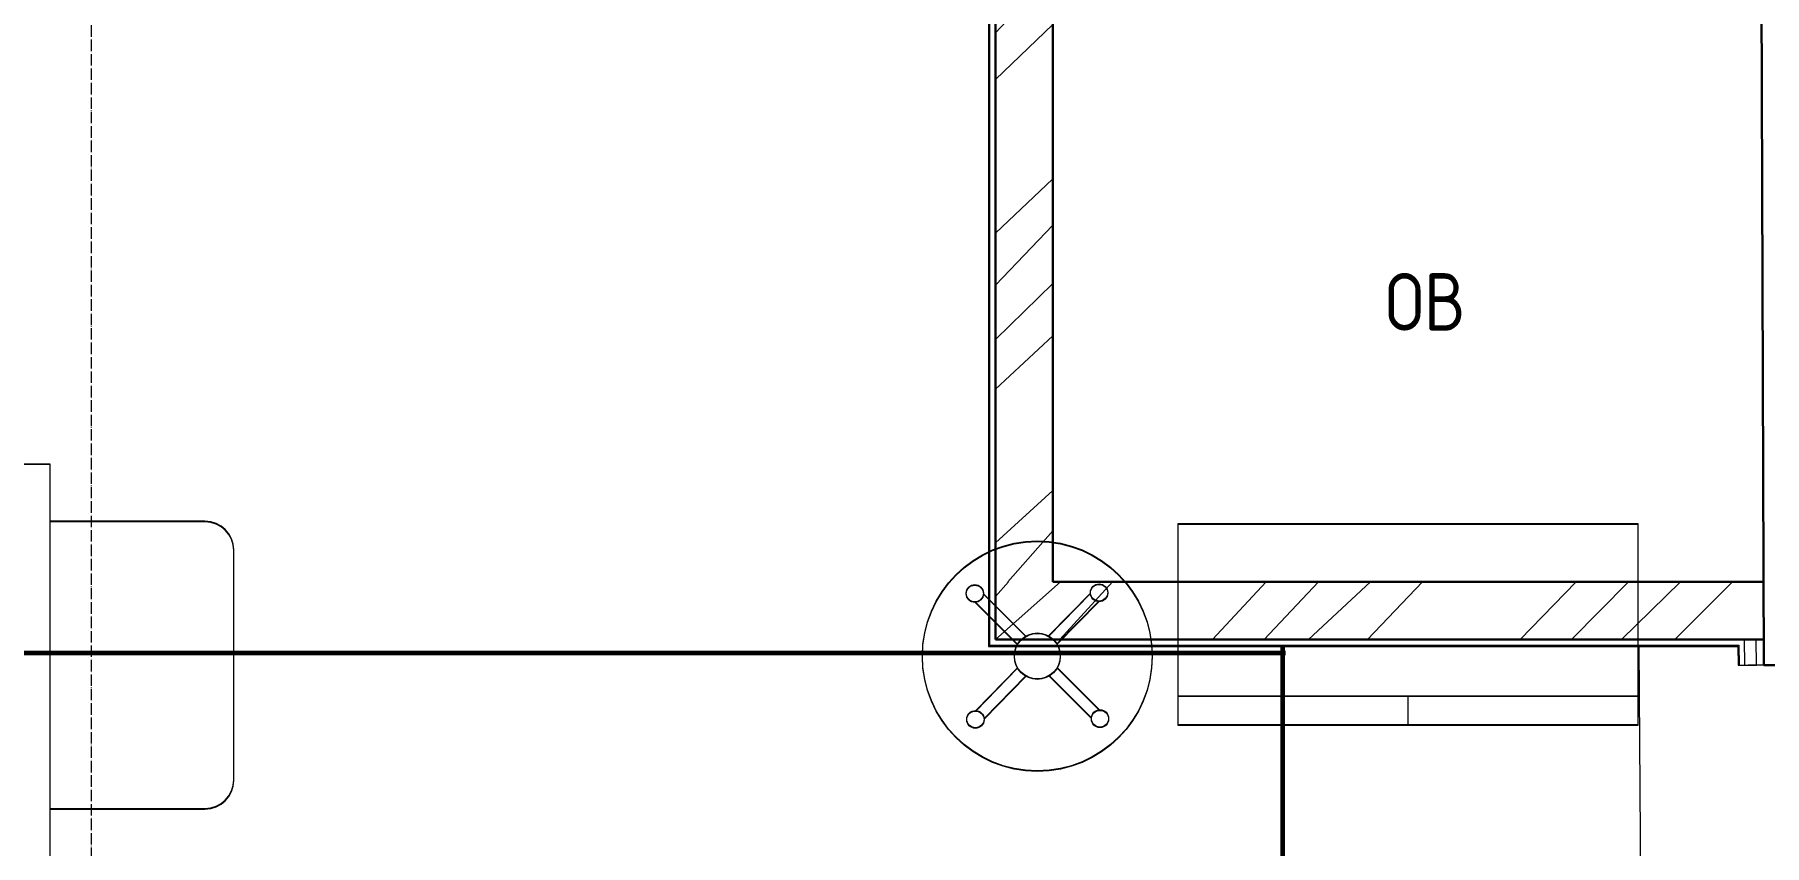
# Model space of a CAD drawing. Header units: millimetres. Extents: x -32 to 417638015, y -35 to 175284279.
# Drawn here: x 416310506 to 416313516, y 175238566 to 175239977 of the extents above; entities that cross this region are included whole.
import ezdxf

# ---------------------------------------------------------------- set-up
doc = ezdxf.new("R2010")
doc.units = ezdxf.units.MM
doc.linetypes.add('ADSK_Линия сетки', pattern=[25, 20, -2.5, 0, -2.5])
for name, color, linetype, lineweight in [('_ЭМ_В полу', 26, 'Кабель в трубе', 60), ('_ЭМ_гофра', 5, 'Continuous', 60), ('_ЭМ_ТХобщее_слой', 7, 'Continuous', 30), ('Аннотация', 7, 'Continuous', 18), ('Оси', 253, 'Continuous', 9), ('Перекрытие', 7, 'Continuous', 18), ('Стены внутренние', 7, 'Continuous', 18), ('Стены несущие', 7, 'Continuous', 30), ('Стены отделка', 7, 'Continuous', 30), ('Стены штриховка', 7, 'Continuous', 9), ('ТХ', 5, 'Continuous', 0), ('ШТРИХОВКА', 252, 'Continuous', 15)]:
    doc.layers.add(name, color=color, linetype=linetype, lineweight=lineweight)
doc.layers.add('ЭОМ_Лотки рабочие', color=5, linetype='Continuous')
doc.styles.add('GOST Common_5', font='GOST_Common.ttf', dxfattribs={"width": 0.9, "height": 200})
doc.linetypes.add('Кабель в трубе', pattern='A,8,[133,ltypeshp.shx,S=1,R=0,X=10,Y=1.3],-3,[130,ltypeshp.shx,S=1.5,R=-45,X=-1.5,Y=0],8', length=19)
pattern_1 = [(45, (-31496.66335460375, 188.9018102923583), (-269.4076836320746, 269.4076836320746), []), (45, (-31406.86075460375, 188.9018102923583), (-269.4076836320746, 269.4076836320746), []), (45, (-31317.05815460374, 188.9018102923583), (-269.4076836320746, 269.4076836320746), []), (45, (-31227.25535460375, 188.9018102923583), (-269.4076836320746, 269.4076836320746), [])]

# ---------------------------------------------------------------- blocks, each defined once
blk = doc.blocks.new('ТХ 1 этаж.')
at = {"layer": 'ТХ', "color": 252, "true_color": 0x939598}
for p, q in [((54815.39285051846, 5938.144925888628), (54889.05182513624, 5864.48595127085)), ((55001.7113314743, 5939.269716340932), (54928.8891771296, 5864.742346252315)), ((54874.90968951251, 5850.343815647124), (54801.2507148947, 5924.002790264902)), ((54943.17409748634, 5850.744451753446), (55015.99625183106, 5925.271821842063)), ((54802.11383963935, 5734.854532969883), (54874.89684054052, 5809.342749614967)), ((54889.18176089728, 5795.344855116098), (54816.39875999608, 5720.856638471014)), ((54929.61030055338, 5795.643204606255), (55003.26927517119, 5721.984229988419)), ((55017.41141079494, 5736.126365612145), (54943.75243617711, 5809.785340229981)), ((55954.1961035892, 5760.022449587472), (55154.1961035892, 5760.022449587472)), ((55554.1961035892, 5760.022449587472), (55554.1961035892, 5710.022449587472))]:
    blk.add_line(p, q, dxfattribs=at)
for points in [[(52390.67886979587, 6164.316413370369), (53190.67886979587, 6164.316413370369), (53190.67886979587, 4264.316413370369), (52390.67886979587, 4264.316413370369)], [(55154.1961035892, 6060.022449587472), (55954.1961035892, 6060.022449587472), (55954.1961035892, 5710.022449587472), (55154.1961035892, 5710.022449587472)]]:
    blk.add_lwpolyline(points, close=True, dxfattribs=at)
for points in [[(53460.67886979587, 6064.316413370369), (53190.67886979587, 6064.316413370369), (53190.67886979587, 5564.316413370369), (53460.67886979587, 5564.316413370369)], [(53510.67886979587, 5614.316413370369), (53510.67886979587, 6014.316413370369)]]:
    blk.add_lwpolyline(points, dxfattribs=at)
for centre, radius in [((54909.19374748576, 5829.927262579498), 200), ((54800.41608855614, 5938.979552227189), 15), ((55016.67885256303, 5940.256282334216), 15), ((54909.19374748576, 5829.927262579498), 40), ((54801.43123890739, 5719.87007247773), 15), ((55018.2460371335, 5721.149603649857), 15)]:
    blk.add_circle(centre, radius, dxfattribs=at)
for centre, start, end in [((53460.67886979587, 6014.316413370369), 0, 90), ((53460.67886979587, 5614.316413370369), 270, 0)]:
    blk.add_arc(centre, 50, start, end, dxfattribs=at)
blk = doc.blocks.new('1 этаж')
at = {"layer": 'Стены внутренние', "lineweight": 9}
h = blk.add_hatch(dxfattribs=at)
h.set_pattern_fill('ANSI34', color=8, scale=20)
h.set_pattern_definition(pattern_1)
h.paths.add_polyline_path([(48031.53728897389, 7513.901810291758), (48079.70057343831, 7513.901810291758), (48079.70057343843, 9835.330615397364), (47978.65016969613, 9834.280211655085), (47977.7005734384, 9833.3306153974), (47977.7005734384, 9823.330615397379), (47979.70057343837, 9823.330615397379), (47979.70057343837, 7513.901810291758), (48023.16830452092, 7513.901810291758)])
h = blk.add_hatch(dxfattribs=at)
h.set_pattern_fill('ANSI34', color=8, scale=20)
h.set_pattern_definition(pattern_1)
h.paths.add_polyline_path([(49316.58161290619, 7413.901810291773), (49316.27701221991, 7513.90181029182), (47979.70057343837, 7513.901810291758), (47979.70057343837, 7413.901810291809), (49238.22442931443, 7413.901810291809)])
at = {"layer": 'Оси', "color": 8, "linetype": 'ADSK_Линия сетки'}
blk.add_line((46406.76592647669, -4162.595295516364), (46406.76592647677, 44411.90026894389), dxfattribs=at)
at = {"layer": 'Перекрытие', "color": 8}
for p, q in [((49099.34577673255, 7401.901810291791), (49105.88000612817, 6540.956808218185)), ((49316.71792668369, 7369.131561497616), (49289.58385589498, 7368.925624715888))]:
    blk.add_line(p, q, dxfattribs=at)
at = {"layer": 'Стены несущие', "color": 8}
for p, q in [((47979.70057343843, 9823.330615397357), (47979.70057343831, 7413.901810291773)), ((49311.60313154926, 9048.330615397343), (49316.71792668369, 7369.150178515829)), ((48079.70057343828, 7513.901810291751), (48079.70057343837, 8680.912750964762)), ((49316.27701221989, 7513.90181029182), (48079.70057343828, 7513.901810291751)), ((47979.70057343831, 7413.901810291773), (49316.58161290619, 7413.901810291773)), ((49316.71792668369, 7369.150178515829), (49646.71639579831, 7370.155356117401))]:
    blk.add_line(p, q, dxfattribs=at)
at = {"layer": 'Стены отделка', "color": 8, "lineweight": 9}
for p, q in [((47967.70057343834, 8623.912750964799), (47967.70057343831, 7401.901810291776)), ((47979.70057343831, 7413.901810291773), (47979.70057343834, 8630.91275096474)), ((49284.10634111127, 7369.050843402369), (49283.64557759644, 7413.901810291773)), ((49304.10677061341, 7369.11176484785), (49303.64663295753, 7413.901810291773)), ((47967.70057343831, 7401.901810291776), (49271.76822293006, 7401.901810291776)), ((49271.76822293006, 7401.901810291776), (49272.10608340998, 7369.014290534997)), ((49272.10608340998, 7369.014290534997), (49304.10677061341, 7369.11176484785))]:
    blk.add_line(p, q, dxfattribs=at)
at = {"layer": 'Стены штриховка', "color": 8}
for p, q in [((47969.70057343831, 8623.912750964799), (47969.70057343831, 7403.901810291809)), ((47969.70057343831, 7403.901810291809), (49273.74778204114, 7403.90181029174)), ((49273.74778204114, 7403.90181029174), (49274.10612636019, 7369.020382679559))]:
    blk.add_line(p, q, dxfattribs=at)
at = {"layer": 'ЭОМ_Лотки рабочие'}
blk.add_blockref('ТХ 1 этаж.', (-6856.491728035588, 1554.379405807718), dxfattribs=at)
at = {"layer": 'Аннотация', "color": 8, "style": 'GOST Common_5', "width": 0.9}
blk.add_text('ОВ', height=100, dxfattribs=at).set_placement((48658.20462000815, 7951.365244282297))
blk = doc.blocks.new('_ЭМ_ТХ2_1этаж')
at = {"layer": 'ТХ', "color": 252, "true_color": 0x939598}
for p, q in [((166022.8005690358, -63343.16745331406), (165949.1415944179, -63269.50847869625)), ((165963.2837300417, -63255.36634307253), (166036.9427046595, -63329.02531769034)), ((166149.6022109975, -63254.24155262028), (166076.7800566528, -63328.76892270887)), ((166091.0649770096, -63342.76681720774), (166163.8871313543, -63268.23944711915)), ((165950.0047191626, -63458.6567359913), (166022.7877200638, -63384.16851934625)), ((166165.3022903182, -63457.38490334901), (166091.6433157003, -63383.7259287312)), ((166037.0726404205, -63398.16641384512), (165964.2896395193, -63472.65463049017)), ((166077.5011800766, -63397.86806435493), (166151.1601546944, -63471.52703897274)), ((167102.0869831124, -63433.48881937371), (166302.0869831124, -63433.48881937371)), ((166702.0869831124, -63433.48881937371), (166702.0869831124, -63483.48881937371))]:
    blk.add_line(p, q, dxfattribs=at)
for points in [[(163538.5697493191, -63029.19485559082), (164338.5697493191, -63029.19485559082), (164338.5697493191, -64929.19485559082), (163538.5697493191, -64929.19485559082)], [(166302.0869831124, -63133.48881937371), (167102.0869831124, -63133.48881937371), (167102.0869831124, -63483.48881937371), (166302.0869831124, -63483.48881937371)]]:
    blk.add_lwpolyline(points, close=True, dxfattribs=at)
for points in [[(164608.5697493191, -63129.19485559082), (164338.5697493191, -63129.19485559082), (164338.5697493191, -63629.19485559082), (164608.5697493191, -63629.19485559082)], [(164658.5697493191, -63579.19485559082), (164658.5697493191, -63179.19485559082)]]:
    blk.add_lwpolyline(points, dxfattribs=at)
for centre, radius in [((166057.084627009, -63363.58400638169), 200), ((165948.3069680794, -63254.53171673397), 15), ((166164.5697320863, -63253.25498662698), 15), ((166057.084627009, -63363.58400638169), 40), ((165949.3221184306, -63473.64119648346), 15), ((166166.1369166567, -63472.3616653113), 15)]:
    blk.add_circle(centre, radius, dxfattribs=at)
for centre, start, end in [((164608.5697493191, -63179.19485559082), 0, 90), ((164608.5697493191, -63579.19485559082), 270, 0)]:
    blk.add_arc(centre, 50, start, end, dxfattribs=at)

msp = doc.modelspace()

# ---------------------------------------------------------------- linework, layer by layer
at = {"layer": '_ЭМ_В полу', "ltscale": 25}
msp.add_lwpolyline([(416312678.1687681, 175234813.8938331), (416312678.1687681, 175238914.3077473)], dxfattribs=at)
at = {"layer": '_ЭМ_гофра', "linetype": 'ByBlock'}
msp.add_lwpolyline([(416312682.7100022, 175238900.9043554), (416309313.2707364, 175238900.9043554)], dxfattribs=at)

# ---------------------------------------------------------------- block references
at = {"layer": '_ЭМ_ТХобщее_слой', "lineweight": 50}
msp.add_blockref('_ЭМ_ТХ2_1этаж', (416146193.7251987, 175302259.5538031), dxfattribs=at)
at = {"layer": 'ШТРИХОВКА'}
msp.add_blockref('1 этаж', (416264198.1010904, 175231510.6631508), dxfattribs=at)

doc.saveas('drawing.dxf')
